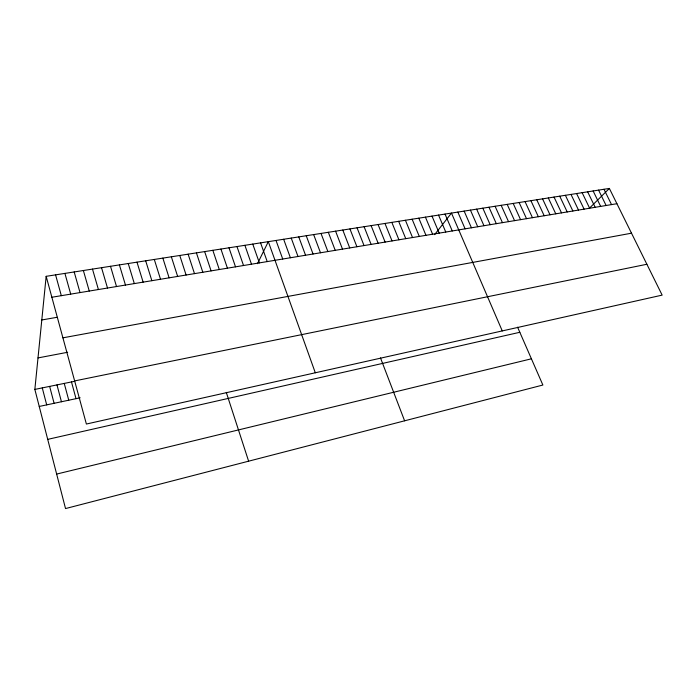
<?xml version="1.0" encoding="UTF-8"?>
<svg xmlns="http://www.w3.org/2000/svg" width="697" height="697" viewBox="0 0 697 697"><rect width="100%" height="100%" fill="white"/><g stroke="black" fill="none" stroke-linecap="round" stroke-linejoin="round"><path stroke-width="1.05" d="M517.601 327.198L542.876 385.032L65.527 508.566L34.85 389.414L46.168 276.326L609.361 188.434L662.15 295.119L86.384 424.037L46.168 276.326M257.472 263.693L268.319 241.65L315.305 372.782M434.632 234.645L451.482 213.073L502.267 330.918M589.226 208.403L609.361 188.434M56.649 474.073L531.41 358.807M47.71 439.371L519.823 332.286M39.241 406.456L80.146 397.795M74.649 380.919L646.886 264.259M34.85 389.414L74.562 381.311M38.004 357.918L67.635 352.273M62.913 337.827L631.517 233.19M41.803 319.967L57.119 317.292M51.866 297.244L616.923 203.707M603.985 189.27L611.539 204.604M598.575 190.115L606.12 205.502M593.13 190.961L600.666 206.399M587.649 191.823L595.177 207.314M582.134 192.677L589.653 208.229M576.585 193.548L584.095 209.144M571 194.419L578.501 210.067M565.38 195.291L572.873 210.999M559.726 196.179L567.21 211.94M554.037 197.068L561.512 212.881M548.312 197.957L555.77 213.831M542.554 198.854L550.003 214.789M536.751 199.76L544.191 215.748M530.914 200.675L538.345 216.715M525.041 201.59L532.456 217.691M519.126 202.513L526.531 218.675M513.184 203.437L520.572 219.66M507.189 204.378L514.569 220.653M501.16 205.319L508.531 221.655M495.097 206.26L502.45 222.657M488.989 207.218L496.325 223.676M482.838 208.176L490.165 224.695M476.652 209.144L483.962 225.723M470.423 210.111L477.724 226.752M464.15 211.095L471.433 227.797M457.842 212.08L465.108 228.843M445.034 214.075L452.275 230.968M438.544 215.085L445.766 232.04M432.009 216.105L439.206 233.129M425.423 217.133L432.61 234.218M418.801 218.17L425.963 235.316M412.127 219.206L419.28 236.422M405.41 220.261L412.537 237.538M398.649 221.315L405.759 238.662M391.836 222.378L398.928 239.794M384.971 223.449L392.045 240.935M378.07 224.53L385.119 242.077M371.109 225.61L378.14 243.236M364.104 226.708L371.118 244.403M357.047 227.806L364.034 245.571M349.946 228.912L356.908 246.747M342.793 230.027L349.728 247.94M335.579 231.16L342.497 249.134M380.475 357.883L404.608 420.814M328.322 232.293L335.222 250.336M321.012 233.434L327.886 251.556M313.65 234.575L320.498 252.776M306.236 235.734L313.049 254.013M298.76 236.902L305.556 255.25M291.233 238.078L298.002 256.505M283.653 239.263L290.396 257.759M276.012 240.456L282.729 259.031M260.573 242.861L267.221 261.593M252.758 244.081L259.389 262.891M244.891 245.309L251.486 264.198M236.963 246.546L243.532 265.513M228.982 247.792L235.516 266.846M220.932 249.047L227.431 268.179M212.829 250.31L219.294 269.53M204.657 251.591L211.095 270.889M196.423 252.872L202.827 272.257M188.129 254.17L194.498 273.633M226.29 392.385L248.62 461.187M179.774 255.468L186.099 275.027M171.349 256.784L177.639 276.421M162.854 258.108L169.11 277.833M154.298 259.45L160.519 279.262M145.673 260.791L151.859 280.691M136.987 262.15L143.129 282.137M128.231 263.518L134.329 283.592M119.396 264.895L125.46 285.064M110.501 266.28L116.512 286.537M101.527 267.683L107.504 288.035M92.483 269.094L98.416 289.534M83.37 270.514L89.26 291.05M74.187 271.952L80.024 292.583M64.917 273.398L70.711 294.125M55.577 274.853L61.327 295.676M71.486 381.939L76.017 398.667M64.246 383.42L68.759 400.209M56.971 384.901L61.449 401.76M49.644 386.399L54.096 403.31M42.273 387.898L46.69 404.879"/></g></svg>
